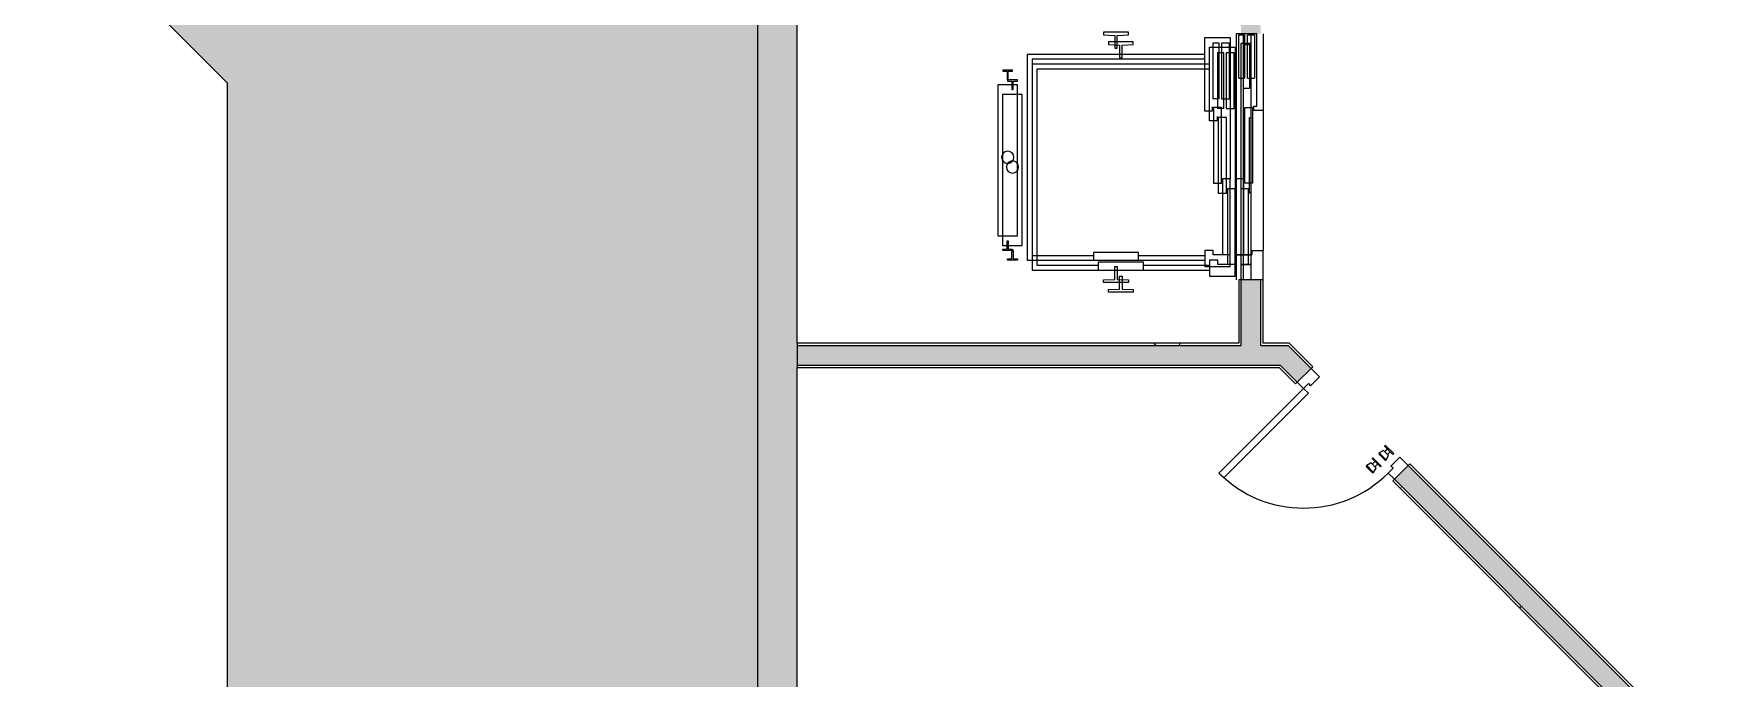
# Model space of a CAD drawing. Header units: millimetres. Extents: x -49836 to 59720, y -25216 to 39354.
# Drawn here: x 28012 to 36631, y -3409 to -123 of the extents above; entities that cross this region are included whole.
import ezdxf

# ---------------------------------------------------------------- set-up
doc = ezdxf.new("R2010")
doc.units = ezdxf.units.MM
for name, color, linetype, lineweight in [('A-DETL-GENF', 92, 'Continuous', 9), ('A-DOOR', 31, 'Continuous', 9), ('A-DOOR-FRAM', 31, 'Continuous', 18), ('A-FLOR', 192, 'Continuous', 9), ('A-FLOR-FNSH', 192, 'Continuous', 35), ('A-FLOR-MCUT', 51, 'Continuous', 9), ('A-FLOR-PATT', 8, 'Continuous', 35), ('A-WALL', 113, 'Continuous', 9), ('A-WALL-FNSH', 113, 'Continuous', 25), ('A-WALL-PATT', 111, 'Continuous', 25), ('I-WALL', 2, 'Continuous', 9), ('Q-SPCQ', 91, 'Continuous', 9)]:
    doc.layers.add(name, color=color, linetype=linetype, lineweight=lineweight)
pattern_1 = [(0, (0, 0), (812.8, 203.2), [33.528, -576.072, 33.528, -576.072, -3251.2]), (0, (0, 0), (812.8, 203.2), [-1219.2, 33.528, -1185.672, 33.528, -576.072, -1422.4]), (0, (0, 0), (812.8, 203.2), [-3048, 33.528, -372.872, 33.528, -982.472]), (120, (304.8, 101.6), (-582.3764, 602.3054), [33.528, -576.072, 33.528, -576.072, -3251.2]), (120, (304.8, 101.6), (-582.3764, 602.3054), [-1219.2, 33.528, -1185.672, 33.528, -576.072, -1422.4]), (120, (304.8, 101.6), (-582.3764, 602.3054), [-3048, 33.528, -372.872, 33.528, -982.472]), (240, (406.4, 508), (-230.4236, -805.5054), [33.528, -576.072, 33.528, -576.072, -3251.2]), (240, (406.4, 508), (-230.4236, -805.5054), [-1219.2, 33.528, -1185.672, 33.528, -576.072, -1422.4]), (240, (406.4, 508), (-230.4236, -805.5054), [-3048, 33.528, -372.872, 33.528, -982.472])]

# ---------------------------------------------------------------- blocks, each defined once
blk = doc.blocks.new('M_Electric Lift-4 Person Wall Based - Type 1-V1-Level 2')
at = {"layer": 'A-DETL-GENF'}
for p, q in [((-513, -624), (-513, -751)), ((-500, -624), (-513, -624)), ((-497.1, -681.3), (-500, -624)), ((-432, -681.3), (-497.1, -681.3)), ((-432, -693.8), (-432, -681.3)), ((682, -693.8), (682, -681.3)), ((682, -681.3), (747.1, -681.3)), ((747.1, -681.3), (750, -624)), ((750, -624), (763, -624)), ((763, -624), (763, -751)), ((-513, -751), (-500, -751)), ((-500, -751), (-497, -693.8)), ((-497, -693.8), (-432, -693.8)), ((747, -693.8), (682, -693.8)), ((750, -751), (747, -693.8)), ((763, -751), (750, -751))]:
    blk.add_line(p, q, dxfattribs=at)
at = {"layer": 'Q-SPCQ'}
for p, q in [((-505, -24.3), (-505, -75)), ((-505, -75), (235.2, -75)), ((-500.1, -32), (-278.1, -32)), ((-500.1, -62), (-500.1, -32)), ((-278.1, -62), (-500.1, -62)), ((-278.1, -62), (-278.1, -32)), ((-128.6, -30.6), (-128.6, -24.3)), ((257.4, -30.6), (-128.6, -30.6)), ((235.2, -36), (235.2, -75)), ((621.2, -36), (235.2, -36)), ((235.2, -75), (621.2, -75)), ((257.4, -24.3), (257.4, -30.6)), ((621.2, -24.3), (621.2, -75)), ((621.2, -24.3), (621.2, -75)), ((621.2, -75), (621.2, -24.3)), ((621.2, -75), (700.5, -75)), ((-486.5, -235), (-486.5, -105)), ((-486.5, -105), (235.2, -105)), ((-458.1, -109), (-458.1, -150)), ((-173.4, -109), (-458.1, -109)), ((-458.1, -150), (-173.4, -150)), ((-458.1, -162.5), (-458.1, -194.5)), ((-173.4, -162.5), (-458.1, -162.5)), ((-173.4, -150), (-173.4, -109)), ((-173.4, -162.5), (-173.4, -194.5)), ((-128.6, -149.4), (-128.6, -191)), ((257.4, -149.4), (-128.6, -149.4)), ((235.2, -105), (235.2, -144)), ((621.2, -105), (235.2, -105)), ((235.2, -144), (621.2, -144)), ((257.4, -191), (257.4, -149.4)), ((681, -105), (621.2, -105)), ((621.2, -105), (621.2, -192.7)), ((681, -235), (681, -105)), ((-110.3, -235), (-486.5, -235)), ((-458.1, -194.5), (-173.4, -194.5)), ((-400, -235), (-400, -1140)), ((-375, -235), (-375, -1115)), ((-133.1, -197), (-110.3, -197)), ((-128.6, -191), (257.4, -191)), ((-110.3, -197), (-110.3, -235)), ((600, -192.7), (600, -235)), ((621.2, -192.7), (600, -192.7)), ((600, -235), (681, -235)), ((625, -572.5), (625, -235)), ((650, -1140), (650, -235)), ((610.2, -572.5), (610.2, -802.5)), ((650, -572.5), (610.2, -572.5)), ((610.2, -802.5), (650, -802.5)), ((625, -1115), (625, -802.5)), ((-375, -1115), (625, -1115)), ((-400, -1140), (650, -1140)), ((-245.2, -1190), (-245.2, -1290)), ((524.8, -1190), (-245.2, -1190)), ((524.8, -1290), (524.8, -1190)), ((-319.7, -1215), (-319.7, -1265)), ((-313.7, -1215), (-319.7, -1215)), ((-319.7, -1265), (-313.7, -1265)), ((-313.7, -1237), (-313.7, -1215)), ((-270.2, -1237), (-313.7, -1237)), ((-313.7, -1243), (-270.2, -1243)), ((-313.7, -1265), (-313.7, -1243)), ((-270.2, -1243), (-270.2, -1237)), ((-245.2, -1290), (524.8, -1290)), ((549.8, -1237), (593.3, -1237)), ((549.8, -1243), (549.8, -1237)), ((593.3, -1243), (549.8, -1243)), ((593.3, -1215), (599.3, -1215)), ((593.3, -1237), (593.3, -1215)), ((593.3, -1265), (593.3, -1243)), ((599.3, -1265), (593.3, -1265)), ((599.3, -1215), (599.3, -1265))]:
    blk.add_line(p, q, dxfattribs=at)
for start, end in [(360, 180), (180, 360)]:
    blk.add_arc((124.7, -1240), 31.2, start, end, dxfattribs=at)
blk = doc.blocks.new('M_Electric Lift-4 Person Wall Based - Type 1-V3-Level 2')
at = {"layer": 'A-DETL-GENF'}
for p, q in [((-513, -624), (-513, -751)), ((-500, -624), (-513, -624)), ((-497.1, -681.3), (-500, -624)), ((-432, -681.3), (-497.1, -681.3)), ((-432, -693.8), (-432, -681.3)), ((682, -693.8), (682, -681.3)), ((682, -681.3), (747.1, -681.3)), ((747.1, -681.3), (750, -624)), ((750, -624), (763, -624)), ((763, -624), (763, -751)), ((-513, -751), (-500, -751)), ((-500, -751), (-497, -693.8)), ((-497, -693.8), (-432, -693.8)), ((747, -693.8), (682, -693.8)), ((750, -751), (747, -693.8)), ((763, -751), (750, -751))]:
    blk.add_line(p, q, dxfattribs=at)
at = {"layer": 'Q-SPCQ'}
for p, q in [((-505, 62), (-115, 62)), ((-135.8, 30), (-505, 30)), ((-505, 30), (-505, -75)), ((-500.1, 18.5), (-278.1, 18.5)), ((-500.1, -16.5), (-500.1, 18.5)), ((-278.1, -16.5), (-278.1, 18.5)), ((-135.8, 14.5), (-135.8, 30)), ((-115, 14.5), (-135.8, 14.5)), ((-128.6, -30.6), (-128.6, 8.4)), ((-128.6, 8.4), (257.4, 8.4)), ((-115, 14.5), (-115, 62)), ((-115, 62), (600, 62)), ((257.4, 8.4), (257.4, -30.6)), ((600, 5), (600, 62)), ((750, 62), (600, 62)), ((600, 5), (621.2, 5)), ((621.2, 5), (621.2, -75)), ((621.2, 5), (621.2, -75)), ((621.2, -75), (621.2, 5)), ((-505, -75), (235.2, -75)), ((-278.1, -16.5), (-500.1, -16.5)), ((-500.1, -32), (-278.1, -32)), ((-500.1, -62), (-500.1, -32)), ((-278.1, -62), (-500.1, -62)), ((-278.1, -62), (-278.1, -32)), ((257.4, -30.6), (-128.6, -30.6)), ((235.2, -36), (235.2, -75)), ((621.2, -36), (235.2, -36)), ((235.2, -75), (621.2, -75)), ((621.2, -75), (750, -75)), ((-486.5, -235), (-486.5, -105)), ((-486.5, -105), (235.2, -105)), ((-458.1, -109), (-458.1, -150)), ((-173.4, -109), (-458.1, -109)), ((-458.1, -150), (-173.4, -150)), ((-458.1, -162.5), (-458.1, -194.5)), ((-173.4, -162.5), (-458.1, -162.5)), ((-173.4, -150), (-173.4, -109)), ((-173.4, -162.5), (-173.4, -194.5)), ((-128.6, -149.4), (-128.6, -191)), ((257.4, -149.4), (-128.6, -149.4)), ((235.2, -105), (235.2, -144)), ((621.2, -105), (235.2, -105)), ((235.2, -144), (621.2, -144)), ((257.4, -191), (257.4, -149.4)), ((681, -105), (621.2, -105)), ((621.2, -105), (621.2, -192.7)), ((681, -235), (681, -105)), ((-110.3, -235), (-486.5, -235)), ((-458.1, -194.5), (-173.4, -194.5)), ((-400, -235), (-400, -1140)), ((-375, -235), (-375, -1115)), ((-133.1, -197), (-110.3, -197)), ((-128.6, -191), (257.4, -191)), ((-110.3, -197), (-110.3, -235)), ((600, -192.7), (600, -235)), ((621.2, -192.7), (600, -192.7)), ((600, -235), (681, -235)), ((625, -572.5), (625, -235)), ((650, -1140), (650, -235)), ((610.2, -572.5), (610.2, -802.5)), ((650, -572.5), (610.2, -572.5)), ((610.2, -802.5), (650, -802.5)), ((625, -1115), (625, -802.5)), ((-375, -1115), (625, -1115)), ((-400, -1140), (650, -1140)), ((-245.2, -1190), (-245.2, -1290)), ((524.8, -1190), (-245.2, -1190)), ((524.8, -1290), (524.8, -1190)), ((-319.7, -1215), (-319.7, -1265)), ((-313.7, -1215), (-319.7, -1215)), ((-319.7, -1265), (-313.7, -1265)), ((-313.7, -1237), (-313.7, -1215)), ((-270.2, -1237), (-313.7, -1237)), ((-313.7, -1243), (-270.2, -1243)), ((-313.7, -1265), (-313.7, -1243)), ((-270.2, -1243), (-270.2, -1237)), ((-245.2, -1290), (524.8, -1290)), ((549.8, -1237), (593.3, -1237)), ((549.8, -1243), (549.8, -1237)), ((593.3, -1243), (549.8, -1243)), ((593.3, -1215), (599.3, -1215)), ((593.3, -1237), (593.3, -1215)), ((593.3, -1265), (593.3, -1243)), ((599.3, -1265), (593.3, -1265)), ((599.3, -1215), (599.3, -1265))]:
    blk.add_line(p, q, dxfattribs=at)
for start, end in [(360, 180), (180, 360)]:
    blk.add_arc((124.7, -1240), 31.2, start, end, dxfattribs=at)
blk = doc.blocks.new('Single Arch - wc-V4-Level 2')
at = {"layer": 'A-DOOR', "lineweight": 18}
for p, q in [((270, 660), (270, 50)), ((305, 660), (270, 660)), ((305, 50), (305, 660)), ((270, 50), (305, 50))]:
    blk.add_line(p, q, dxfattribs=at)
at = {"layer": 'A-DOOR'}
for p, q in [((-245.5, 105), (-250, 103.2)), ((-250, 103.2), (-250, 99.7)), ((-250, 103.2), (-200, 103.2)), ((-250, 99.7), (-243.6, 75)), ((-250, 99.7), (-200, 99.7)), ((-239.5, 105), (-245.5, 105)), ((-245.5, 105), (-204.5, 105)), ((-204.5, 105), (-210.5, 105)), ((-206.4, 75), (-200, 99.7)), ((-200, 103.2), (-204.5, 105)), ((-200, 99.7), (-200, 103.2)), ((-255, 56), (-255, 50)), ((-255, 56), (-195, 56)), ((-195, 50), (-255, 50)), ((-245.5, 15), (-250, 13.2)), ((-250, 13.2), (-250, 9.7)), ((-250, 13.2), (-200, 13.2)), ((-250, 9.7), (-243.6, -15)), ((-250, 9.7), (-200, 9.7)), ((-239.5, 15), (-245.5, 15)), ((-245.5, 15), (-204.5, 15)), ((-243.6, 75), (-206.4, 75)), ((-235, 75), (-235, 56)), ((-215, 56), (-215, 75)), ((-204.5, 15), (-210.5, 15)), ((-206.4, -15), (-200, 9.7)), ((-200, 13.2), (-204.5, 15)), ((-200, 9.7), (-200, 13.2)), ((-195, 50), (-195, 56)), ((-255, -34), (-255, -40)), ((-255, -34), (-195, -34)), ((-195, -40), (-255, -40)), ((-243.6, -15), (-206.4, -15)), ((-235, -15), (-235, -34)), ((-215, -34), (-215, -15)), ((-195, -40), (-195, -34))]:
    blk.add_line(p, q, dxfattribs=at)
blk.add_arc((305, 50), 610, 90, 180, dxfattribs=at)
at = {"layer": 'A-DOOR-FRAM'}
for p, q in [((-350, 50), (-305, 50)), ((-350, 50), (-350, -50)), ((-305, 50), (-305, 15)), ((-305, 15), (-290, 15)), ((-290, -50), (-290, 15)), ((305, 15), (290, 15)), ((290, -50), (290, 15)), ((305, 50), (305, 15)), ((350, 50), (305, 50)), ((350, -50), (350, 50)), ((-350, -50), (-290, -50)), ((350, -50), (290, -50))]:
    blk.add_line(p, q, dxfattribs=at)

msp = doc.modelspace()

# ---------------------------------------------------------------- hatches: boundary and pattern name
at = {"layer": 'A-FLOR-PATT', "lineweight": 9}
h = msp.add_hatch(dxfattribs=at)
h.set_pattern_fill('FP_1', color=256, style=0, pattern_type=2)
h.set_pattern_definition([(50, (0, 0), (728.7365, -63.756), [76.2, -838.2]), (355, (0, 0), (-140.972, 764.228), [60.96, -670.56]), (100.451, (60.7, -5.3), (587.77, 700.467), [64.76, -712.36]), (46.184, (0, 203.2), (1084.316, -168.17), [114.3, -1257.3]), (96.636, (90.4, 189.2), (949.61, 989.71), [97.14, -1068.54]), (351.184, (0, 203.2), (949.62, 989.7), [91.44, -1005.84]), (21, (101.6, 152.4), (606.458, -409.061), [76.2, -838.2]), (326, (101.6, 152.4), (247.208, 736.753), [60.96, -670.56]), (71.451, (152.14, 118.3), (853.668, 327.685), [64.76, -712.36]), (37.5, (0, 0), (12.3547, 338.2201), [33.528, -628.904, 33.528, -647.192, -673.1]), (37.5, (0, 0), (12.3547, 338.2201), [-1343.152, 33.528, -639.572]), (7.5, (0, 0), (267.279, 400.722), [33.528, -354.584, 33.528, -613.664, -256.54]), (7.5, (0, 0), (267.279, 400.722), [-1035.304, 33.528, -223.012]), (327.5, (-226.57, 0), (542.3633, -22.9153), [33.528, -220.472, 33.528, -758.952, -1051.56]), (327.5, (-226.57, 0), (542.3633, -22.9153), [-1046.48, 33.528, -1018.032]), (317.5, (-328.17, 0), (592.517, 101.707), [33.528, -296.672, 33.528, -492.76, -746.76]), (317.5, (-328.17, 0), (592.517, 101.707), [-856.488, 33.528, -713.232])])
h.paths.add_polyline_path([(21310.4, -20202.8), (23131.8, -20202.8), (31704.5, -11630.2), (31704.5, 710.6), (23121.3, 9293.8), (10921.9, 9293.8), (2494.4, 866.4), (5122.3, -222.1), (12007.7, 6663.4), (21961.7, 6663.4), (29000.2, -375.2), (29000.2, -10329.1), (21961.7, -17367.6), (12007.7, -17367.6), (5122.3, -10482.2), (2344.9, -11632.6), (10915.1, -20202.8), (15168.3, -20202.8)], flags=0)
at = {"layer": 'A-WALL-PATT', "lineweight": 9}
msp.add_hatch(color=256, dxfattribs=at).paths.add_polyline_path([(31704.5, -11630.2), (31904.5, -11430.2), (31904.5, 768.2), (31704.5, 968.2), (31704.5, -11341.7)], flags=0)
at = {"layer": 'A-WALL-PATT'}
h = msp.add_hatch(color=256, dxfattribs=at)
h.paths.add_polyline_path([(34217.9, -1712.2), (34267.9, -1712.2), (34267.9, -1378.2), (34167.9, -1378.2), (34167.9, -1712.2)], flags=0)
h.paths.add_polyline_path([(34267.9, -123.2), (34267.9, 205.8), (34167.9, 205.8), (34167.9, -123.2)], flags=0)
at = {"layer": 'A-WALL-PATT', "lineweight": 9}
h = msp.add_hatch(dxfattribs=at)
h.set_pattern_fill('FP_2', color=256, style=0, pattern_type=2)
h.set_pattern_definition(pattern_1)
h.paths.add_polyline_path([(31904.5, -1712.2), (34167.9, -1712.2), (34167.9, -1700.2), (31904.5, -1700.2)], flags=0)
at = {"layer": 'A-WALL-PATT'}
for points in [[(31904.5, -1812.2), (34217.9, -1812.2), (34217.9, -1712.2), (31904.5, -1712.2)], [(34508.6, -1812.2), (34408.6, -1712.2), (34217.9, -1712.2), (34217.9, -1812.2), (34367.1, -1812.2)]]:
    msp.add_hatch(color=256, dxfattribs=at).paths.add_polyline_path(points, flags=0)
at = {"layer": 'A-WALL-PATT', "lineweight": 9}
h = msp.add_hatch(dxfattribs=at)
h.set_pattern_fill('FP_2', color=256, style=0, pattern_type=2)
h.set_pattern_definition(pattern_1)
h.paths.add_polyline_path([(36614.5, -3918.2), (36631.5, -3918.2), (35028.9, -2315.6), (35020.4, -2324.1), (35424.9, -2728.6)], flags=0)
h.paths.add_polyline_path([(34525.5, -1829.1), (34533.9, -1820.6), (34425.5, -1712.2), (34408.6, -1712.2), (34520.6, -1824.2)], flags=0)
h = msp.add_hatch(dxfattribs=at)
h.set_pattern_fill('FP_2', color=256, style=0, pattern_type=2)
h.set_pattern_definition(pattern_1)
h.paths.add_polyline_path([(36585.1, -4030.2), (34949.7, -2394.8), (34941.2, -2403.3), (36568.1, -4030.2)], flags=0)
h.paths.add_polyline_path([(34446.3, -1908.3), (34454.7, -1899.8), (34379.1, -1824.2), (34362.2, -1824.2)], flags=0)
at = {"layer": 'A-WALL-PATT'}
h = msp.add_hatch(color=256, dxfattribs=at)
h.paths.add_polyline_path([(36626.5, -3930.2), (35020.4, -2324.1), (34949.7, -2394.8), (36485.1, -3930.2)], flags=0)
h.paths.add_polyline_path([(34454.7, -1899.8), (34525.5, -1829.1), (34508.6, -1812.2), (34367.1, -1812.2), (34379.1, -1824.2)], flags=0)

# ---------------------------------------------------------------- linework, layer by layer
at = {"layer": 'A-FLOR'}
msp.add_line((34217.9, -123.2), (34217.9, -1378.2), dxfattribs=at)
at = {"layer": 'A-FLOR-FNSH', "color": 1, "lineweight": 18}
msp.add_line((31704.5, -11630.2), (31704.5, 710.6), dxfattribs=at)
at = {"layer": 'A-FLOR-MCUT'}
for p, q in [((29000.2, -375.2), (21961.7, 6663.4)), ((29000.2, -3652.1), (29000.2, -375.2))]:
    msp.add_line(p, q, dxfattribs=at)
at = {"layer": 'A-WALL', "color": 1, "lineweight": 18}
for p, q in [((31904.5, -1700.2), (31904.5, 193.8)), ((34267.9, -1378.2), (34167.9, -1378.2)), ((34525.5, -1812.2), (34425.5, -1712.2)), ((31904.5, -11713), (31904.5, -1824.2)), ((34454.7, -1899.8), (34525.5, -1829.1)), ((35020.4, -2324.1), (34949.7, -2394.8))]:
    msp.add_line(p, q, dxfattribs=at)
at = {"layer": 'A-WALL'}
for p, q in [((34167.9, -1712.2), (34167.9, -1378.2)), ((34267.9, -1712.2), (34267.9, -1378.2)), ((31904.5, -1700.2), (31904.5, -1824.2)), ((31904.5, -1712.2), (34167.9, -1712.2)), ((34267.9, -1712.2), (34408.6, -1712.2)), ((34408.6, -1712.2), (34525.5, -1829.1)), ((31904.5, -1812.2), (34367.1, -1812.2)), ((34454.7, -1899.8), (34367.1, -1812.2)), ((36626.5, -3930.2), (35020.4, -2324.1)), ((36585.1, -4030.2), (34949.7, -2394.8))]:
    msp.add_line(p, q, dxfattribs=at)
at = {"layer": 'A-WALL-FNSH', "color": 7, "lineweight": 18}
for p, q in [((34155.9, -1378.2), (34155.9, -1700.2)), ((34167.9, -1378.2), (34155.9, -1378.2)), ((34279.9, -1378.2), (34267.9, -1378.2)), ((34279.9, -1700.2), (34279.9, -1378.2)), ((34155.9, -1700.2), (31904.5, -1700.2)), ((34413.5, -1700.2), (34279.9, -1700.2)), ((34425.5, -1712.2), (34413.5, -1700.2)), ((31904.5, -1824.2), (34362.2, -1824.2)), ((34362.2, -1824.2), (34446.3, -1908.3)), ((34533.9, -1820.6), (34525.5, -1812.2)), ((34525.5, -1829.1), (34533.9, -1820.6)), ((34446.3, -1908.3), (34454.7, -1899.8)), ((35028.9, -2315.6), (35020.4, -2324.1)), ((36631.5, -3918.2), (35028.9, -2315.6)), ((34949.7, -2394.8), (34941.2, -2403.3)), ((34941.2, -2403.3), (36580.1, -4042.2))]:
    msp.add_line(p, q, dxfattribs=at)
at = {"layer": 'I-WALL'}
msp.add_line((34180.2, -1378.2), (34180.2, -123.2), dxfattribs=at)

# ---------------------------------------------------------------- block references
at = {"layer": 'A-DOOR', "rotation": 134.9999999999953}
msp.add_blockref('Single Arch - wc-V4-Level 2', (34737.6, -2111.9), dxfattribs=at)
at = {"layer": 'Q-SPCQ', "rotation": 270}
for name, p in [('M_Electric Lift-4 Person Wall Based - Type 1-V3-Level 2', (34217.9, -628.2)), ('M_Electric Lift-4 Person Wall Based - Type 1-V1-Level 2', (34242.2, -677.7))]:
    msp.add_blockref(name, p, dxfattribs=at)

doc.saveas('drawing.dxf')
